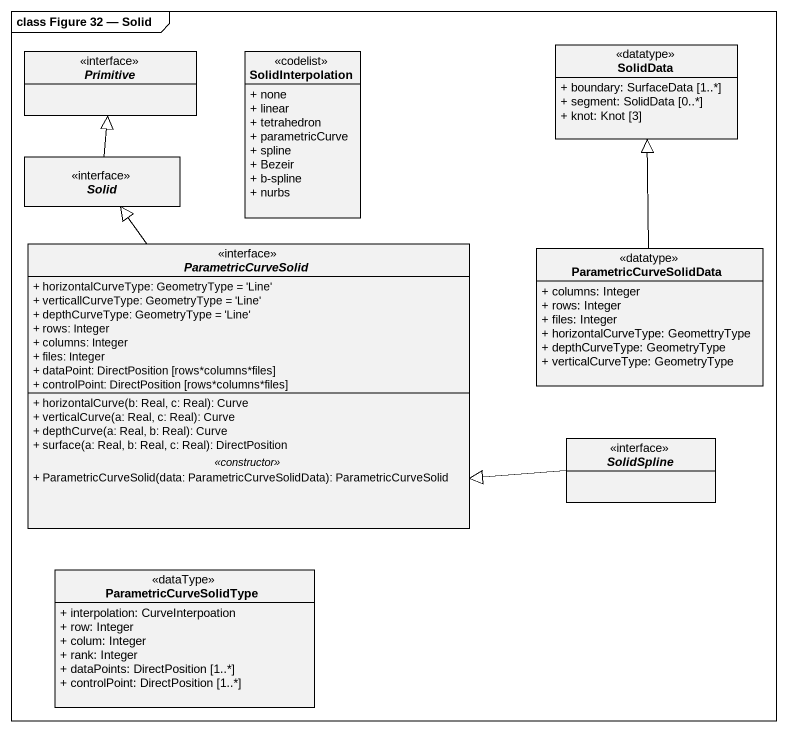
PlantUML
@startuml
mainframe class Figure 32 — Solid
hide circle
hide empty members
skinparam classAttributeIconSize 0
interface Primitive
class SolidInterpolation <<codelist>> {
  + none
  + linear
  + tetrahedron
  + parametricCurve
  + spline
  + Bezeir
  + b-spline
  + nurbs
}
class SolidData <<datatype>> {
  + boundary: SurfaceData [1..*]
  + segment: SolidData [0..*]
  + knot: Knot [3]
}
interface Solid
interface ParametricCurveSolid {
  + horizontalCurveType: GeometryType = 'Line'
  + verticallCurveType: GeometryType = 'Line'
  + depthCurveType: GeometryType = 'Line'
  + rows: Integer
  + columns: Integer
  + files: Integer
  + dataPoint: DirectPosition [rows*columns*files]
  + controlPoint: DirectPosition [rows*columns*files]
  --
  + horizontalCurve(b: Real, c: Real): Curve
  + verticalCurve(a: Real, c: Real): Curve
  + depthCurve(a: Real, b: Real): Curve
  + surface(a: Real, b: Real, c: Real): DirectPosition
  .. <<constructor>> ..
  + ParametricCurveSolid(data: ParametricCurveSolidData): ParametricCurveSolid
}
class ParametricCurveSolidData <<datatype>> {
  + columns: Integer
  + rows: Integer
  + files: Integer
  + horizontalCurveType: GeomettryType
  + depthCurveType: GeometryType
  + verticalCurveType: GeometryType
}
interface SolidSpline
class ParametricCurveSolidType <<dataType>> {
  + interpolation: CurveInterpoation
  + row: Integer
  + colum: Integer
  + rank: Integer
  + dataPoints: DirectPosition [1..*]
  + controlPoint: DirectPosition [1..*]
}
Solid -up-|> Primitive
ParametricCurveSolid -up-|> Solid
ParametricCurveSolidData -up-|> SolidData
SolidSpline -left-|> ParametricCurveSolid
@enduml
